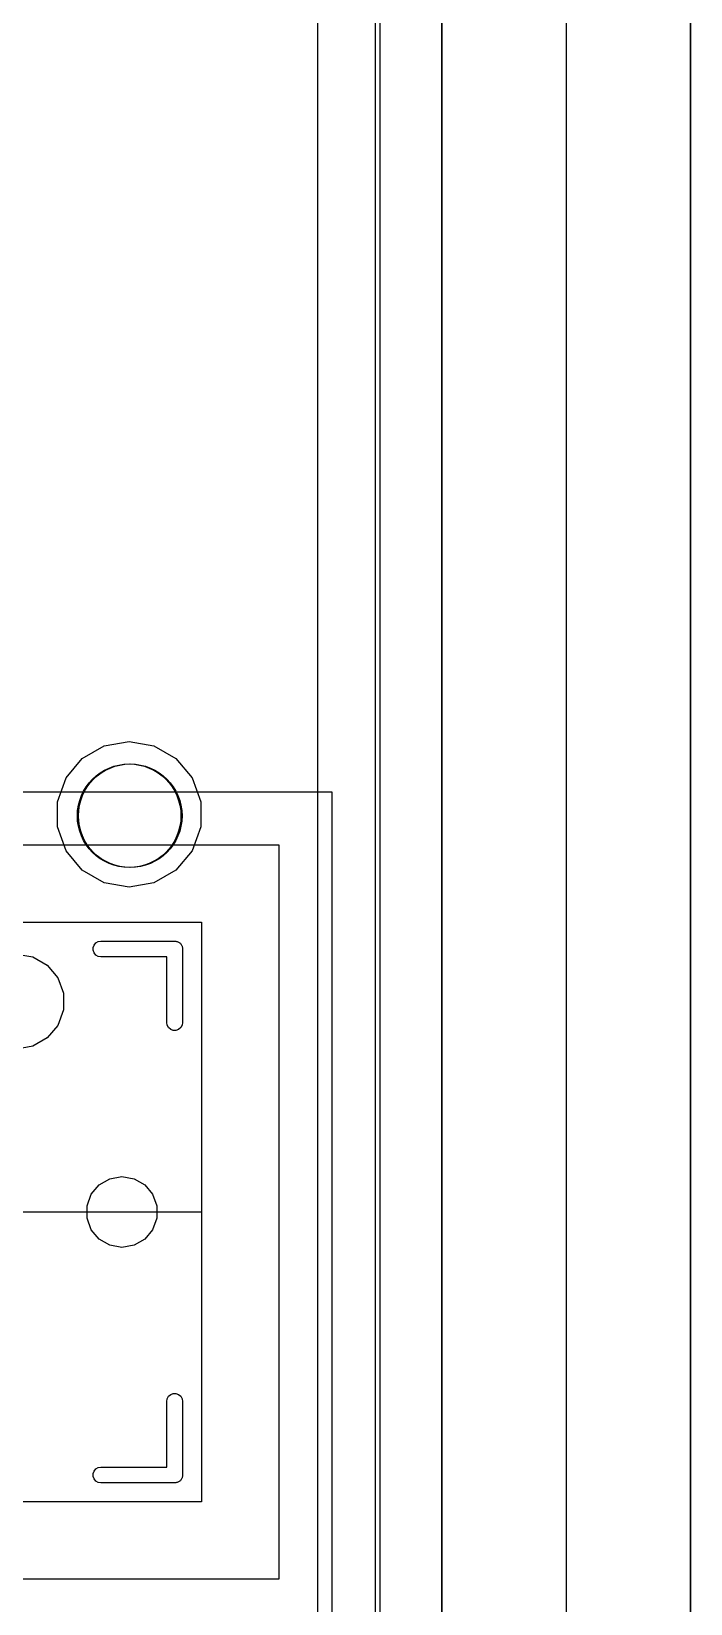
# Model space of a CAD drawing. Header units: millimetres. Extents: x 30 to 728, y -111 to 447.
# Drawn here: x 195.25 to 211.16, y 101.63 to 139.59 of the extents above; entities that cross this region are included whole.
import ezdxf

# ---------------------------------------------------------------- set-up
doc = ezdxf.new("R2010")
doc.units = ezdxf.units.MM
for name, color, linetype in [('BLACK', 7, 'Continuous'), ('プレート', 6, 'Continuous'), ('上壁', 4, 'Continuous'), ('下壁1', 150, 'Continuous'), ('下壁2', 2, 'Continuous'), ('化粧板', 1, 'Continuous'), ('参照PCB', 7, 'Continuous'), ('参照キーキャップ', 7, 'Continuous'), ('寸法', 21, 'Continuous'), ('裏面', 3, 'Continuous')]:
    doc.layers.add(name, color=color, linetype=linetype)
doc.layers.add('補助線', color=4, linetype='Continuous', transparency=0.8)

# ---------------------------------------------------------------- blocks, each defined once
blk = doc.blocks.new('hhskb-F.SilkS')
at = {"layer": 'BLACK'}
for p, q in [((162.871, -106.054), (163.399, -105.749)), ((163.399, -105.749), (164, -105.643)), ((164, -105.643), (164.601, -105.749)), ((164.601, -105.749), (165.129, -106.054)), ((162.479, -106.522), (162.871, -106.054)), ((165.129, -106.054), (165.521, -106.522)), ((162.27, -107.095), (162.479, -106.522)), ((165.521, -106.522), (165.73, -107.095)), ((162.27, -107.705), (162.27, -107.095)), ((165.73, -107.095), (165.73, -107.705)), ((162.479, -108.278), (162.27, -107.705)), ((165.73, -107.705), (165.521, -108.278)), ((162.871, -108.746), (162.479, -108.278)), ((165.521, -108.278), (165.129, -108.746)), ((163.399, -109.051), (162.871, -108.746)), ((165.129, -108.746), (164.601, -109.051)), ((164, -109.157), (163.399, -109.051)), ((164.601, -109.051), (164, -109.157)), ((161.29, -110.773), (161.682, -110.842)), ((163.134, -110.617), (163.157, -110.555)), ((163.134, -110.683), (163.134, -110.617)), ((163.157, -110.745), (163.134, -110.683)), ((163.157, -110.555), (163.2, -110.504)), ((163.2, -110.796), (163.157, -110.745)), ((163.2, -110.504), (163.257, -110.471)), ((163.257, -110.829), (163.2, -110.796)), ((163.257, -110.471), (163.322, -110.459)), ((163.322, -110.459), (165.1, -110.459)), ((165.1, -110.459), (165.116, -110.462)), ((165.116, -110.462), (165.133, -110.462)), ((165.133, -110.462), (165.149, -110.468)), ((165.149, -110.468), (165.165, -110.471)), ((165.165, -110.471), (165.18, -110.479)), ((165.18, -110.479), (165.195, -110.485)), ((165.195, -110.485), (165.208, -110.496)), ((165.208, -110.496), (165.222, -110.504)), ((165.222, -110.504), (165.233, -110.517)), ((165.233, -110.517), (165.246, -110.528)), ((165.246, -110.528), (165.254, -110.542)), ((165.254, -110.542), (165.265, -110.555)), ((165.265, -110.555), (165.271, -110.57)), ((165.271, -110.57), (165.279, -110.585)), ((165.279, -110.585), (165.282, -110.601)), ((165.282, -110.601), (165.288, -110.617)), ((165.288, -110.617), (165.288, -110.634)), ((165.288, -110.634), (165.29, -110.65)), ((165.29, -110.65), (165.29, -112.428)), ((161.682, -110.842), (162.028, -111.041)), ((162.028, -111.041), (162.284, -111.346)), ((163.322, -110.84), (163.257, -110.829)), ((164.909, -110.84), (163.322, -110.84)), ((164.909, -112.428), (164.909, -110.84)), ((162.284, -111.346), (162.42, -111.721)), ((162.42, -111.721), (162.42, -112.119)), ((162.42, -112.119), (162.284, -112.494)), ((162.284, -112.494), (162.028, -112.799)), ((164.921, -112.493), (164.909, -112.428)), ((164.954, -112.55), (164.921, -112.493)), ((165.005, -112.593), (164.954, -112.55)), ((165.067, -112.616), (165.005, -112.593)), ((165.133, -112.616), (165.067, -112.616)), ((165.195, -112.593), (165.133, -112.616)), ((165.246, -112.55), (165.195, -112.593)), ((165.279, -112.493), (165.246, -112.55)), ((165.29, -112.428), (165.279, -112.493)), ((161.682, -112.998), (161.29, -113.067)), ((162.028, -112.799), (161.682, -112.998)), ((163.09, -116.573), (163.281, -116.346)), ((163.281, -116.346), (163.538, -116.197)), ((163.538, -116.197), (163.83, -116.146)), ((163.83, -116.146), (164.122, -116.197)), ((164.122, -116.197), (164.379, -116.346)), ((164.379, -116.346), (164.57, -116.573)), ((162.989, -116.852), (163.09, -116.573)), ((162.989, -117.148), (162.989, -116.852)), ((164.57, -116.573), (164.671, -116.852)), ((164.671, -116.852), (164.671, -117.148)), ((163.09, -117.427), (162.989, -117.148)), ((164.671, -117.148), (164.57, -117.427)), ((163.281, -117.654), (163.09, -117.427)), ((164.57, -117.427), (164.379, -117.654)), ((163.538, -117.803), (163.281, -117.654)), ((163.83, -117.854), (163.538, -117.803)), ((164.122, -117.803), (163.83, -117.854)), ((164.379, -117.654), (164.122, -117.803)), ((164.954, -121.45), (165.005, -121.407)), ((165.005, -121.407), (165.067, -121.384)), ((165.067, -121.384), (165.133, -121.384)), ((165.133, -121.384), (165.195, -121.407)), ((165.195, -121.407), (165.246, -121.45)), ((164.909, -121.572), (164.921, -121.507)), ((164.909, -123.159), (164.909, -121.572)), ((164.921, -121.507), (164.954, -121.45)), ((165.246, -121.45), (165.279, -121.507)), ((165.279, -121.507), (165.29, -121.572)), ((165.29, -121.572), (165.29, -123.35)), ((163.134, -123.317), (163.157, -123.255)), ((163.134, -123.383), (163.134, -123.317)), ((163.157, -123.255), (163.2, -123.204)), ((163.2, -123.204), (163.257, -123.171)), ((163.257, -123.171), (163.322, -123.159)), ((163.322, -123.159), (164.909, -123.159)), ((163.157, -123.445), (163.134, -123.383)), ((163.2, -123.496), (163.157, -123.445)), ((163.257, -123.529), (163.2, -123.496)), ((163.322, -123.54), (163.257, -123.529)), ((165.1, -123.54), (163.322, -123.54)), ((165.116, -123.538), (165.1, -123.54)), ((165.133, -123.538), (165.116, -123.538)), ((165.149, -123.532), (165.133, -123.538)), ((165.165, -123.529), (165.149, -123.532)), ((165.18, -123.521), (165.165, -123.529)), ((165.195, -123.515), (165.18, -123.521)), ((165.208, -123.504), (165.195, -123.515)), ((165.222, -123.496), (165.208, -123.504)), ((165.233, -123.483), (165.222, -123.496)), ((165.246, -123.472), (165.233, -123.483)), ((165.254, -123.458), (165.246, -123.472)), ((165.265, -123.445), (165.254, -123.458)), ((165.271, -123.43), (165.265, -123.445)), ((165.279, -123.415), (165.271, -123.43)), ((165.282, -123.399), (165.279, -123.415)), ((165.288, -123.383), (165.282, -123.399)), ((165.29, -123.35), (165.288, -123.366)), ((165.288, -123.366), (165.288, -123.383))]:
    blk.add_line(p, q, dxfattribs=at)

msp = doc.modelspace()

# ---------------------------------------------------------------- linework, layer by layer
at = {"layer": 'プレート'}
msp.add_lwpolyline([(55.158, 200.636), (55.158, 79.636, 0.414214), (61.158, 73.636), (205.158, 73.636, 0.414214), (211.158, 79.636), (211.158, 200.636, 0.414214), (205.158, 206.636), (154.108, 206.636), (154.108, 200.636), (194.833, 200.636), (194.833, 196.616), (194.833, 179.273), (143.108, 179.273), (136.945, 179.273), (136.945, 200.636), (143.108, 200.636), (143.108, 206.636), (61.158, 206.636, 0.414214)], format="xyb", close=True, dxfattribs=at)
msp.add_lwpolyline([(185.358, 104.086), (185.358, 118.086), (199.358, 118.086), (199.358, 104.086)], close=True, dxfattribs=at)
msp.add_circle((197.636, 120.652), 1.25, dxfattribs=at)
at = {"layer": '上壁'}
msp.add_lwpolyline([(211.158, 200.636), (211.158, 79.636), (205.158, 79.636), (205.158, 200.636)], close=True, dxfattribs=at)
at = {"layer": '下壁1'}
msp.add_lwpolyline([(211.158, 200.636), (211.158, 79.636), (205.158, 79.636), (205.158, 200.636)], close=True, dxfattribs=at)
at = {"layer": '下壁2'}
msp.add_lwpolyline([(211.158, 200.636), (211.158, 79.636), (205.158, 79.636), (205.158, 200.636)], close=True, dxfattribs=at)
at = {"layer": '化粧板'}
msp.add_lwpolyline([(61.158, 206.636), (205.158, 206.636, -0.414214), (211.158, 200.636), (211.158, 79.636, -0.414214), (205.158, 73.636), (61.158, 73.636, -0.414214), (55.158, 79.636), (55.158, 200.636, -0.414214)], format="xyb", close=True, dxfattribs=at)
msp.add_lwpolyline([(63.47, 178.227), (197.749, 178.227), (197.749, 157.945), (188.249, 157.945), (188.249, 140.207), (192.999, 140.207), (192.999, 121.227), (202.499, 121.227), (202.499, 81.977), (106.217, 81.977), (106.217, 100.955), (63.499, 101.001)], close=True, dxfattribs=at)
at = {"layer": '参照PCB'}
for p, q in [((203.558, 81.136), (203.558, 198.086)), ((203.658, 198.086), (203.658, 81.086))]:
    msp.add_line(p, q, dxfattribs=at)
at = {"layer": '参照キーキャップ', "color": 7}
msp.add_lwpolyline([(183.497, 119.947), (201.219, 119.947), (201.219, 102.225), (183.497, 102.225), (183.497, 119.947)], close=True, dxfattribs=at)
at = {"layer": '裏面'}
msp.add_lwpolyline([(61.158, 206.636), (205.158, 206.636, -0.414214), (211.158, 200.636), (211.158, 79.636, -0.414214), (205.158, 73.636), (61.158, 73.636, -0.414214), (55.158, 79.636), (55.158, 200.636, -0.414214)], format="xyb", close=True, dxfattribs=at)
msp.add_circle((197.611, 120.652), 1.25, dxfattribs=at)
at = {"layer": '補助線'}
for p, q in [((202.158, 228.326), (202.158, 50.046)), ((205.158, 228.326), (205.158, 50.046)), ((208.158, 228.326), (208.158, 50.046)), ((211.158, 228.326), (211.158, 50.046)), ((185.358, 111.086), (199.358, 111.086))]:
    msp.add_line(p, q, dxfattribs=at)

# ---------------------------------------------------------------- block references
at = {"layer": '寸法', "linetype": 'ByBlock'}
msp.add_blockref('hhskb-F.SilkS', (33.608, 228.086), dxfattribs=at)

doc.saveas('drawing.dxf')
